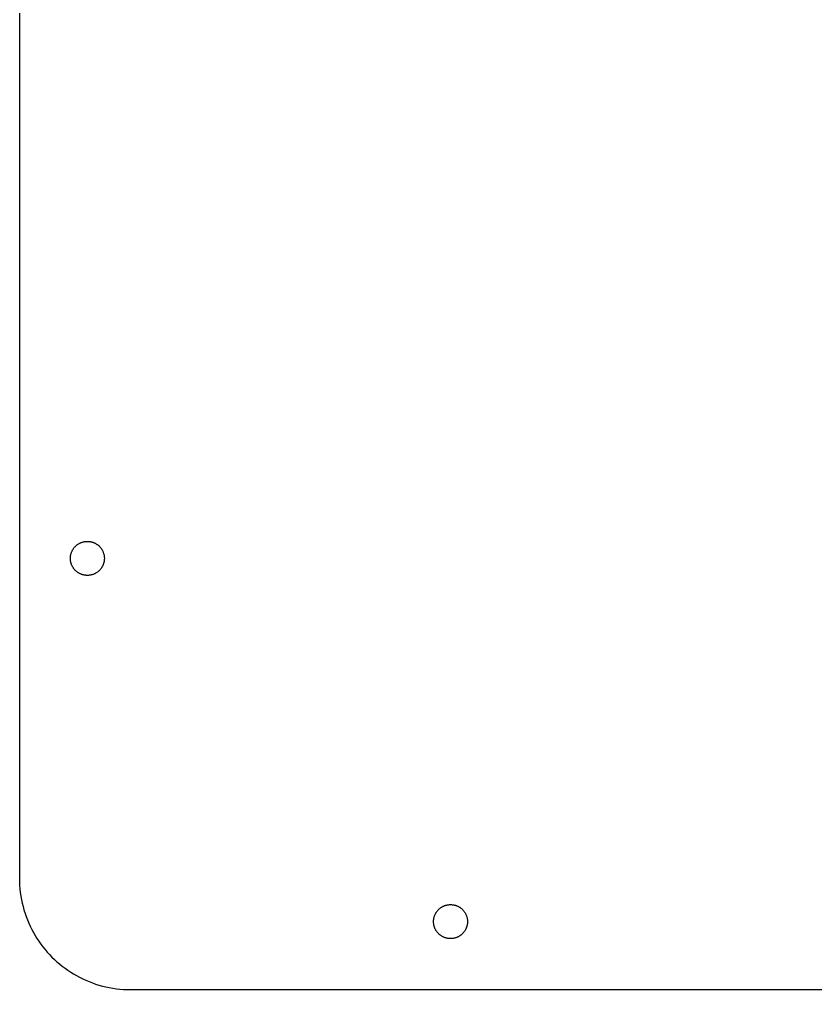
# Model space of a CAD drawing. Extents: x 0 to 212, y 0 to 125.
# Drawn here: x 0 to 46.9, y 0 to 57.1 of the extents above; entities that cross this region are included whole.
import ezdxf

# ---------------------------------------------------------------- set-up
doc = ezdxf.new("R2010")
doc.units = 0

msp = doc.modelspace()

# ---------------------------------------------------------------- linework, layer by layer
at = {"layer": 'Layer 1'}
for p, q in [((0, 115.99), (0, 6.5649)), ((3.51317, 26.2456), (3.54044, 26.2602)), ((3.54044, 26.2602), (3.56821, 26.2741)), ((3.54044, 26.2602), (3.54044, 26.2602)), ((3.56821, 26.2741), (3.59646, 26.2871)), ((3.56821, 26.2741), (3.56821, 26.2741)), ((3.59646, 26.2871), (3.62517, 26.2992)), ((3.59646, 26.2871), (3.59646, 26.2871)), ((3.62517, 26.2992), (3.65433, 26.3105)), ((3.62517, 26.2992), (3.62517, 26.2992)), ((3.65433, 26.3105), (3.68392, 26.3209)), ((3.65433, 26.3105), (3.65433, 26.3105)), ((3.68392, 26.3209), (3.71393, 26.3303)), ((3.68392, 26.3209), (3.68392, 26.3209)), ((3.71393, 26.3303), (3.74434, 26.3389)), ((3.71393, 26.3303), (3.71393, 26.3303)), ((3.74434, 26.3389), (3.77513, 26.3465)), ((3.74434, 26.3389), (3.74434, 26.3389)), ((3.77513, 26.3465), (3.80629, 26.3531)), ((3.77513, 26.3465), (3.77513, 26.3465)), ((3.80629, 26.3531), (3.83779, 26.3588)), ((3.80629, 26.3531), (3.80629, 26.3531)), ((3.83779, 26.3588), (3.86963, 26.3634)), ((3.83779, 26.3588), (3.83779, 26.3588)), ((3.86963, 26.3634), (3.86964, 26.3634)), ((3.86964, 26.3634), (3.90179, 26.3671)), ((3.90179, 26.3671), (3.93425, 26.3697)), ((3.90179, 26.3671), (3.90179, 26.3671)), ((3.93425, 26.3697), (3.96699, 26.3713)), ((3.93425, 26.3697), (3.93425, 26.3697)), ((3.96699, 26.3713), (4, 26.3718)), ((3.96699, 26.3713), (3.96699, 26.3713)), ((4, 26.3718), (4, 26.3718)), ((4, 26.3718), (4.03301, 26.3713)), ((4.03301, 26.3713), (4.03301, 26.3713)), ((4.03301, 26.3713), (4.06575, 26.3697)), ((4.06575, 26.3697), (4.06575, 26.3697)), ((4.06575, 26.3697), (4.09821, 26.3671)), ((4.09821, 26.3671), (4.09821, 26.3671)), ((4.09821, 26.3671), (4.13037, 26.3634)), ((4.13037, 26.3634), (4.13037, 26.3634)), ((4.13037, 26.3634), (4.16221, 26.3587)), ((4.16221, 26.3587), (4.16221, 26.3587)), ((4.16221, 26.3587), (4.19371, 26.3531)), ((4.19371, 26.3531), (4.19371, 26.3531)), ((4.19371, 26.3531), (4.22487, 26.3465)), ((4.22487, 26.3465), (4.22487, 26.3465)), ((4.22487, 26.3465), (4.25566, 26.3389)), ((4.25566, 26.3389), (4.25566, 26.3389)), ((4.25566, 26.3389), (4.28607, 26.3303)), ((4.28607, 26.3303), (4.28607, 26.3303)), ((4.28607, 26.3303), (4.31608, 26.3209)), ((4.31608, 26.3209), (4.31608, 26.3209)), ((4.31608, 26.3209), (4.34567, 26.3105)), ((4.34567, 26.3105), (4.34567, 26.3105)), ((4.34567, 26.3105), (4.37483, 26.2992)), ((4.37483, 26.2992), (4.37483, 26.2992)), ((4.37483, 26.2992), (4.40354, 26.2871)), ((4.40354, 26.2871), (4.40355, 26.2871)), ((4.40355, 26.2871), (4.43179, 26.2741)), ((4.43179, 26.2741), (4.43179, 26.2741)), ((4.43179, 26.2741), (4.45956, 26.2602)), ((4.45956, 26.2602), (4.45956, 26.2602)), ((4.45956, 26.2602), (4.48683, 26.2456)), ((3.04152, 25.6579), (3.05098, 25.6879)), ((3.05098, 25.6879), (3.06135, 25.7175)), ((3.05098, 25.6879), (3.05098, 25.6879)), ((3.06135, 25.7175), (3.07262, 25.7467)), ((3.06135, 25.7175), (3.06135, 25.7175)), ((3.07262, 25.7467), (3.08477, 25.7754)), ((3.07262, 25.7467), (3.07262, 25.7467)), ((3.08477, 25.7754), (3.09777, 25.8036)), ((3.08477, 25.7754), (3.08477, 25.7754)), ((3.09777, 25.8037), (3.11162, 25.8314)), ((3.09777, 25.8036), (3.09777, 25.8037)), ((3.11162, 25.8314), (3.12629, 25.8587)), ((3.11162, 25.8314), (3.11162, 25.8314)), ((3.12629, 25.8587), (3.14178, 25.8854)), ((3.12629, 25.8587), (3.12629, 25.8587)), ((3.14178, 25.8854), (3.15806, 25.9117)), ((3.14178, 25.8854), (3.14178, 25.8854)), ((3.15806, 25.9117), (3.17512, 25.9373)), ((3.15806, 25.9117), (3.15806, 25.9117)), ((3.17512, 25.9373), (3.19294, 25.9624)), ((3.17512, 25.9373), (3.17512, 25.9373)), ((3.19294, 25.9624), (3.21151, 25.987)), ((3.19294, 25.9624), (3.19294, 25.9624)), ((3.21151, 25.987), (3.2308, 26.0109)), ((3.21151, 25.987), (3.21151, 25.987)), ((3.2308, 26.0109), (3.25081, 26.0342)), ((3.2308, 26.0109), (3.2308, 26.0109)), ((3.25081, 26.0342), (3.27151, 26.0569)), ((3.25081, 26.0342), (3.25081, 26.0342)), ((3.27151, 26.0569), (3.29289, 26.079)), ((3.27151, 26.0569), (3.27151, 26.0569)), ((3.29289, 26.079), (3.31494, 26.1003)), ((3.29289, 26.079), (3.29289, 26.079)), ((3.31494, 26.1003), (3.33763, 26.121)), ((3.31494, 26.1003), (3.31494, 26.1003)), ((3.33763, 26.121), (3.36095, 26.1411)), ((3.33763, 26.121), (3.33763, 26.121)), ((3.36095, 26.1411), (3.38488, 26.1603)), ((3.36095, 26.1411), (3.36095, 26.1411)), ((3.38488, 26.1603), (3.40941, 26.1789)), ((3.38488, 26.1603), (3.38488, 26.1603)), ((3.40941, 26.1789), (3.43452, 26.1967)), ((3.40941, 26.1789), (3.40941, 26.1789)), ((3.43452, 26.1967), (3.4602, 26.2138)), ((3.43452, 26.1967), (3.43452, 26.1967)), ((3.4602, 26.2138), (3.48642, 26.2301)), ((3.4602, 26.2138), (3.4602, 26.2138)), ((3.48642, 26.2301), (3.51317, 26.2456)), ((3.48642, 26.2301), (3.48642, 26.2301)), ((3.51317, 26.2456), (3.51317, 26.2456)), ((4.48683, 26.2456), (4.48683, 26.2456)), ((4.48683, 26.2456), (4.51358, 26.2301)), ((4.51358, 26.2301), (4.51358, 26.2301)), ((4.51358, 26.2301), (4.5398, 26.2138)), ((4.5398, 26.2138), (4.5398, 26.2138)), ((4.5398, 26.2138), (4.56548, 26.1967)), ((4.56548, 26.1967), (4.56548, 26.1967)), ((4.56548, 26.1967), (4.59059, 26.1789)), ((4.59059, 26.1789), (4.59059, 26.1789)), ((4.59059, 26.1789), (4.61512, 26.1603)), ((4.61512, 26.1603), (4.61512, 26.1603)), ((4.61512, 26.1603), (4.63905, 26.141)), ((4.63905, 26.141), (4.63905, 26.141)), ((4.63905, 26.141), (4.66237, 26.121)), ((4.66237, 26.121), (4.66237, 26.121)), ((4.66237, 26.121), (4.68506, 26.1003)), ((4.68506, 26.1003), (4.68506, 26.1003)), ((4.68506, 26.1003), (4.70711, 26.0789)), ((4.70711, 26.0789), (4.70711, 26.0789)), ((4.70711, 26.0789), (4.72849, 26.0569)), ((4.72849, 26.0569), (4.72849, 26.0569)), ((4.72849, 26.0569), (4.74919, 26.0342)), ((4.74919, 26.0342), (4.74919, 26.0342)), ((4.74919, 26.0342), (4.7692, 26.0109)), ((4.7692, 26.0109), (4.7692, 26.0109)), ((4.7692, 26.0109), (4.78849, 25.987)), ((4.78849, 25.987), (4.78849, 25.987)), ((4.78849, 25.987), (4.80706, 25.9624)), ((4.80706, 25.9624), (4.80706, 25.9624)), ((4.80706, 25.9624), (4.82488, 25.9373)), ((4.82488, 25.9373), (4.82488, 25.9373)), ((4.82488, 25.9373), (4.84194, 25.9116)), ((4.84194, 25.9116), (4.84194, 25.9116)), ((4.84194, 25.9116), (4.85822, 25.8854)), ((4.85822, 25.8854), (4.85822, 25.8854)), ((4.85822, 25.8854), (4.87371, 25.8587)), ((4.87371, 25.8587), (4.87371, 25.8587)), ((4.87371, 25.8587), (4.88838, 25.8314)), ((4.88838, 25.8314), (4.88838, 25.8314)), ((4.88838, 25.8314), (4.90223, 25.8036)), ((4.90223, 25.8036), (4.90223, 25.8036)), ((4.90223, 25.8036), (4.91523, 25.7754)), ((4.91523, 25.7754), (4.91523, 25.7754)), ((4.91523, 25.7754), (4.92738, 25.7467)), ((4.92738, 25.7467), (4.92738, 25.7467)), ((4.92738, 25.7467), (4.93865, 25.7175)), ((4.93865, 25.7175), (4.93865, 25.7175)), ((4.93865, 25.7175), (4.94902, 25.6879)), ((4.94902, 25.6879), (4.94902, 25.6879)), ((4.94902, 25.6879), (4.95848, 25.6579)), ((3, 25.3718), (3.00054, 25.4049)), ((3.00053, 25.3388), (3, 25.3718)), ((3, 25.3718), (3, 25.3718)), ((3.00213, 25.3061), (3.00053, 25.3388)), ((3.00053, 25.3388), (3.00053, 25.3388)), ((3.00054, 25.4049), (3.00213, 25.4376)), ((3.00054, 25.4049), (3.00054, 25.4049)), ((3.00213, 25.4376), (3.00476, 25.4701)), ((3.00213, 25.4376), (3.00213, 25.4376)), ((3.00476, 25.2736), (3.00213, 25.3061)), ((3.00213, 25.3061), (3.00213, 25.3061)), ((3.00476, 25.4701), (3.00842, 25.5022)), ((3.00476, 25.4701), (3.00476, 25.4701)), ((3.00842, 25.2415), (3.00476, 25.2736)), ((3.00476, 25.2736), (3.00476, 25.2736)), ((3.00842, 25.5022), (3.01309, 25.5341)), ((3.00842, 25.5022), (3.00842, 25.5022)), ((3.01309, 25.2096), (3.00842, 25.2415)), ((3.00842, 25.2415), (3.00842, 25.2415)), ((3.01309, 25.5341), (3.01875, 25.5656)), ((3.01309, 25.5341), (3.01309, 25.5341)), ((3.01875, 25.1781), (3.01309, 25.2096)), ((3.01309, 25.2096), (3.01309, 25.2096)), ((3.01875, 25.5656), (3.02538, 25.5967)), ((3.01875, 25.5656), (3.01875, 25.5656)), ((3.02538, 25.147), (3.01875, 25.1781)), ((3.01875, 25.1781), (3.01875, 25.1781)), ((3.02538, 25.5967), (3.03298, 25.6275)), ((3.02538, 25.5967), (3.02538, 25.5967)), ((3.03298, 25.1162), (3.02538, 25.147)), ((3.02538, 25.147), (3.02538, 25.147)), ((3.03298, 25.6275), (3.04152, 25.6579)), ((3.03298, 25.6275), (3.03298, 25.6275)), ((3.04152, 25.6579), (3.04152, 25.6579)), ((4.95848, 25.6579), (4.95848, 25.6579)), ((4.95848, 25.6579), (4.96702, 25.6275)), ((4.96702, 25.6275), (4.96702, 25.6275)), ((4.96702, 25.6275), (4.97462, 25.5967)), ((4.97462, 25.147), (4.96702, 25.1162)), ((4.97462, 25.5967), (4.97462, 25.5967)), ((4.97462, 25.5967), (4.98125, 25.5656)), ((4.98125, 25.1781), (4.97462, 25.147)), ((4.97462, 25.147), (4.97462, 25.147)), ((4.98125, 25.5656), (4.98125, 25.5656)), ((4.98125, 25.5656), (4.98691, 25.5341)), ((4.98691, 25.2096), (4.98125, 25.1781)), ((4.98125, 25.1781), (4.98125, 25.1781)), ((4.98691, 25.5341), (4.98691, 25.534)), ((4.98691, 25.534), (4.99158, 25.5022)), ((4.99158, 25.2415), (4.98691, 25.2096)), ((4.98691, 25.2096), (4.98691, 25.2096)), ((4.99158, 25.5022), (4.99158, 25.5022)), ((4.99158, 25.5022), (4.99524, 25.4701)), ((4.99524, 25.2736), (4.99158, 25.2415)), ((4.99158, 25.2415), (4.99158, 25.2415)), ((4.99524, 25.4701), (4.99524, 25.4701)), ((4.99524, 25.4701), (4.99787, 25.4376)), ((4.99787, 25.3061), (4.99524, 25.2736)), ((4.99524, 25.2736), (4.99524, 25.2736)), ((4.99787, 25.4376), (4.99787, 25.4376)), ((4.99787, 25.4376), (4.99947, 25.4049)), ((4.99946, 25.3388), (4.99787, 25.3061)), ((4.99787, 25.3061), (4.99787, 25.3061)), ((5, 25.3718), (4.99946, 25.3388)), ((4.99946, 25.3388), (4.99946, 25.3388)), ((4.99947, 25.4049), (4.99947, 25.4049)), ((4.99947, 25.4049), (5, 25.3718)), ((5, 25.3718), (5, 25.3718)), ((3.04152, 25.0858), (3.03298, 25.1162)), ((3.03298, 25.1162), (3.03298, 25.1162)), ((3.05098, 25.0558), (3.04152, 25.0858)), ((3.04152, 25.0858), (3.04152, 25.0858)), ((3.06135, 25.0262), (3.05098, 25.0558)), ((3.05098, 25.0558), (3.05098, 25.0558)), ((3.07262, 24.997), (3.06135, 25.0262)), ((3.06135, 25.0262), (3.06135, 25.0262)), ((3.08477, 24.9683), (3.07262, 24.997)), ((3.07262, 24.997), (3.07262, 24.997)), ((3.09777, 24.9401), (3.08477, 24.9683)), ((3.08477, 24.9683), (3.08477, 24.9683)), ((3.11162, 24.9123), (3.09777, 24.9401)), ((3.09777, 24.9401), (3.09777, 24.9401)), ((3.12629, 24.885), (3.11162, 24.9123)), ((3.11162, 24.9123), (3.11162, 24.9123)), ((3.14178, 24.8583), (3.12629, 24.885)), ((3.12629, 24.885), (3.12629, 24.885)), ((3.15806, 24.832), (3.14178, 24.8583)), ((3.14178, 24.8583), (3.14178, 24.8583)), ((3.17512, 24.8064), (3.15806, 24.832)), ((3.15806, 24.832), (3.15806, 24.832)), ((3.19294, 24.7813), (3.17512, 24.8064)), ((3.17512, 24.8064), (3.17512, 24.8064)), ((3.21151, 24.7567), (3.19294, 24.7813)), ((3.19294, 24.7813), (3.19294, 24.7813)), ((3.2308, 24.7328), (3.21151, 24.7567)), ((3.21151, 24.7567), (3.21151, 24.7567)), ((3.25081, 24.7095), (3.2308, 24.7328)), ((3.2308, 24.7328), (3.2308, 24.7328)), ((3.27151, 24.6868), (3.25081, 24.7095)), ((3.25081, 24.7095), (3.25081, 24.7095)), ((3.29289, 24.6647), (3.27151, 24.6868)), ((3.27151, 24.6868), (3.27151, 24.6868)), ((3.31494, 24.6434), (3.29289, 24.6647)), ((3.29289, 24.6647), (3.29289, 24.6647)), ((3.33763, 24.6227), (3.31494, 24.6434)), ((3.31494, 24.6434), (3.31494, 24.6434)), ((3.36095, 24.6027), (3.33763, 24.6227)), ((3.33763, 24.6227), (3.33763, 24.6227)), ((3.38488, 24.5834), (3.36095, 24.6027)), ((3.36095, 24.6027), (3.36095, 24.6027)), ((3.40941, 24.5648), (3.38488, 24.5834)), ((3.38488, 24.5834), (3.38488, 24.5834)), ((3.43452, 24.547), (3.40941, 24.5648)), ((3.40941, 24.5648), (3.40941, 24.5648)), ((3.4602, 24.5299), (3.43452, 24.547)), ((3.43452, 24.547), (3.43452, 24.547)), ((4.56548, 24.547), (4.5398, 24.5299)), ((4.59059, 24.5648), (4.56548, 24.547)), ((4.56548, 24.547), (4.56548, 24.547)), ((4.61512, 24.5834), (4.59059, 24.5648)), ((4.59059, 24.5648), (4.59059, 24.5648)), ((4.63905, 24.6026), (4.61512, 24.5834)), ((4.61512, 24.5834), (4.61512, 24.5834)), ((4.66237, 24.6227), (4.63905, 24.6026)), ((4.63905, 24.6026), (4.63905, 24.6026)), ((4.68506, 24.6434), (4.66237, 24.6227)), ((4.66237, 24.6227), (4.66237, 24.6227)), ((4.70711, 24.6647), (4.68506, 24.6434)), ((4.68506, 24.6434), (4.68506, 24.6434)), ((4.72849, 24.6868), (4.70711, 24.6647)), ((4.70711, 24.6647), (4.70711, 24.6647)), ((4.74919, 24.7095), (4.72849, 24.6868)), ((4.72849, 24.6868), (4.72849, 24.6868)), ((4.7692, 24.7328), (4.74919, 24.7095)), ((4.74919, 24.7095), (4.74919, 24.7095)), ((4.78849, 24.7567), (4.7692, 24.7328)), ((4.7692, 24.7328), (4.7692, 24.7328)), ((4.80706, 24.7813), (4.78849, 24.7567)), ((4.78849, 24.7567), (4.78849, 24.7567)), ((4.82488, 24.8064), (4.80706, 24.7813)), ((4.80706, 24.7813), (4.80706, 24.7813)), ((4.84194, 24.832), (4.82488, 24.8064)), ((4.82488, 24.8064), (4.82488, 24.8064)), ((4.85822, 24.8583), (4.84194, 24.832)), ((4.84194, 24.832), (4.84194, 24.832)), ((4.87371, 24.885), (4.85822, 24.8583)), ((4.85822, 24.8583), (4.85822, 24.8583)), ((4.88838, 24.9123), (4.87371, 24.885)), ((4.87371, 24.885), (4.87371, 24.885)), ((4.90223, 24.94), (4.88838, 24.9123)), ((4.88838, 24.9123), (4.88838, 24.9123)), ((4.91523, 24.9683), (4.90223, 24.94)), ((4.90223, 24.94), (4.90223, 24.94)), ((4.92738, 24.997), (4.91523, 24.9683)), ((4.91523, 24.9683), (4.91523, 24.9683)), ((4.93865, 25.0262), (4.92738, 24.997)), ((4.92738, 24.997), (4.92738, 24.997)), ((4.94902, 25.0558), (4.93865, 25.0262)), ((4.93865, 25.0262), (4.93865, 25.0262)), ((4.95848, 25.0858), (4.94902, 25.0558)), ((4.94902, 25.0558), (4.94902, 25.0558)), ((4.96702, 25.1162), (4.95848, 25.0858)), ((4.95848, 25.0858), (4.95848, 25.0858)), ((4.96702, 25.1162), (4.96702, 25.1162)), ((3.48642, 24.5136), (3.4602, 24.5299)), ((3.4602, 24.5299), (3.4602, 24.5299)), ((3.51317, 24.4981), (3.48642, 24.5136)), ((3.48642, 24.5136), (3.48642, 24.5136)), ((3.54044, 24.4835), (3.51317, 24.4981)), ((3.51317, 24.4981), (3.51317, 24.4981)), ((3.56821, 24.4696), (3.54044, 24.4835)), ((3.54044, 24.4835), (3.54044, 24.4835)), ((3.59645, 24.4566), (3.56821, 24.4696)), ((3.56821, 24.4696), (3.56821, 24.4696)), ((3.59646, 24.4566), (3.59645, 24.4566)), ((3.62517, 24.4445), (3.59646, 24.4566)), ((3.59646, 24.4566), (3.59646, 24.4566)), ((3.65433, 24.4332), (3.62517, 24.4445)), ((3.62517, 24.4445), (3.62517, 24.4445)), ((3.68392, 24.4228), (3.65433, 24.4332)), ((3.65433, 24.4332), (3.65433, 24.4332)), ((3.71393, 24.4134), (3.68392, 24.4228)), ((3.68392, 24.4228), (3.68392, 24.4228)), ((3.74434, 24.4048), (3.71393, 24.4134)), ((3.71393, 24.4134), (3.71393, 24.4134)), ((3.77513, 24.3972), (3.74434, 24.4048)), ((3.74434, 24.4048), (3.74434, 24.4048)), ((3.80629, 24.3906), (3.77513, 24.3972)), ((3.77513, 24.3972), (3.77513, 24.3972)), ((3.83779, 24.3849), (3.80629, 24.3906)), ((3.80629, 24.3906), (3.80629, 24.3906)), ((3.86963, 24.3803), (3.83779, 24.3849)), ((3.83779, 24.3849), (3.83779, 24.3849)), ((3.90179, 24.3766), (3.86963, 24.3803)), ((3.86963, 24.3803), (3.86963, 24.3803)), ((3.93425, 24.374), (3.90179, 24.3766)), ((3.90179, 24.3766), (3.90179, 24.3766)), ((3.96699, 24.3724), (3.93425, 24.374)), ((3.93425, 24.374), (3.93425, 24.374)), ((4, 24.3718), (3.96699, 24.3724)), ((3.96699, 24.3724), (3.96699, 24.3724)), ((4.03301, 24.3724), (4, 24.3718)), ((4, 24.3718), (4, 24.3718)), ((4.06575, 24.374), (4.03301, 24.3724)), ((4.03301, 24.3724), (4.03301, 24.3724)), ((4.09821, 24.3766), (4.06575, 24.374)), ((4.06575, 24.374), (4.06575, 24.374)), ((4.13036, 24.3803), (4.09821, 24.3766)), ((4.09821, 24.3766), (4.09821, 24.3766)), ((4.13037, 24.3803), (4.13036, 24.3803)), ((4.16221, 24.3849), (4.13037, 24.3803)), ((4.19371, 24.3906), (4.16221, 24.3849)), ((4.16221, 24.3849), (4.16221, 24.3849)), ((4.22487, 24.3972), (4.19371, 24.3906)), ((4.19371, 24.3906), (4.19371, 24.3906)), ((4.25566, 24.4048), (4.22487, 24.3972)), ((4.22487, 24.3972), (4.22487, 24.3972)), ((4.28607, 24.4134), (4.25566, 24.4048)), ((4.25566, 24.4048), (4.25566, 24.4048)), ((4.31608, 24.4228), (4.28607, 24.4134)), ((4.28607, 24.4134), (4.28607, 24.4134)), ((4.34567, 24.4332), (4.31608, 24.4228)), ((4.31608, 24.4228), (4.31608, 24.4228)), ((4.37483, 24.4445), (4.34567, 24.4332)), ((4.34567, 24.4332), (4.34567, 24.4332)), ((4.40354, 24.4566), (4.37483, 24.4445)), ((4.37483, 24.4445), (4.37483, 24.4445)), ((4.43179, 24.4696), (4.40354, 24.4566)), ((4.40354, 24.4566), (4.40354, 24.4566)), ((4.45956, 24.4835), (4.43179, 24.4696)), ((4.43179, 24.4696), (4.43179, 24.4696)), ((4.48683, 24.4981), (4.45956, 24.4835)), ((4.45956, 24.4835), (4.45956, 24.4835)), ((4.51358, 24.5136), (4.48683, 24.4981)), ((4.48683, 24.4981), (4.48683, 24.4981)), ((4.5398, 24.5299), (4.51358, 24.5136)), ((4.51358, 24.5136), (4.51358, 24.5136)), ((4.5398, 24.5299), (4.5398, 24.5299)), ((0, 6.5649), (0, 6.5649)), ((0, 6.5649), (0.00316, 6.34784)), ((0.00316, 6.34784), (0.00316, 6.34784)), ((0.00316, 6.34784), (0.01328, 6.13253)), ((0.01328, 6.13253), (0.01328, 6.13253)), ((0.01328, 6.13253), (0.03026, 5.91908)), ((0.03026, 5.91908), (0.03026, 5.91908)), ((0.03026, 5.91908), (0.05398, 5.7076)), ((0.05398, 5.7076), (0.05398, 5.7076)), ((0.05398, 5.7076), (0.08433, 5.49818)), ((0.08433, 5.49818), (0.08433, 5.49818)), ((0.08433, 5.49818), (0.12121, 5.29097)), ((0.12121, 5.29097), (0.12121, 5.29097)), ((0.12121, 5.29097), (0.16451, 5.08604)), ((0.16451, 5.08604), (0.16451, 5.08604)), ((0.16451, 5.08604), (0.21412, 4.88352)), ((0.21412, 4.88352), (0.21412, 4.88352)), ((0.21412, 4.88352), (0.26994, 4.68352)), ((0.26994, 4.68352), (0.26994, 4.68352)), ((0.26994, 4.68352), (0.33185, 4.48613)), ((24.547, 4.56548), (24.5648, 4.59059)), ((24.5648, 4.59059), (24.5834, 4.61512)), ((24.5648, 4.59059), (24.5648, 4.59059)), ((24.5834, 4.61512), (24.6027, 4.63905)), ((24.5834, 4.61512), (24.5834, 4.61512)), ((24.6027, 4.63905), (24.6227, 4.66237)), ((24.6027, 4.63905), (24.6027, 4.63905)), ((24.6227, 4.66237), (24.6434, 4.68507)), ((24.6227, 4.66237), (24.6227, 4.66237)), ((24.6434, 4.68507), (24.6647, 4.70711)), ((24.6434, 4.68507), (24.6434, 4.68507)), ((24.6647, 4.70711), (24.6868, 4.72849)), ((24.6647, 4.70711), (24.6647, 4.70711)), ((24.6868, 4.72849), (24.7095, 4.74919)), ((24.6868, 4.72849), (24.6868, 4.72849)), ((24.7095, 4.74919), (24.7328, 4.7692)), ((24.7095, 4.74919), (24.7095, 4.74919)), ((24.7328, 4.7692), (24.7567, 4.78849)), ((24.7328, 4.7692), (24.7328, 4.7692)), ((24.7567, 4.78849), (24.7813, 4.80706)), ((24.7567, 4.78849), (24.7567, 4.78849)), ((24.7813, 4.80706), (24.8064, 4.82488)), ((24.7813, 4.80706), (24.7813, 4.80706)), ((24.8064, 4.82488), (24.832, 4.84194)), ((24.8064, 4.82488), (24.8064, 4.82488)), ((24.832, 4.84194), (24.8583, 4.85822)), ((24.832, 4.84194), (24.832, 4.84194)), ((24.8583, 4.85822), (24.885, 4.8737)), ((24.8583, 4.85822), (24.8583, 4.85822)), ((24.885, 4.8737), (24.9123, 4.88838)), ((24.885, 4.8737), (24.885, 4.8737)), ((24.9123, 4.88838), (24.9401, 4.90223)), ((24.9123, 4.88838), (24.9123, 4.88838)), ((24.9401, 4.90223), (24.9683, 4.91524)), ((24.9401, 4.90223), (24.9401, 4.90223)), ((24.9683, 4.91524), (24.997, 4.92738)), ((24.9683, 4.91524), (24.9683, 4.91524)), ((24.997, 4.92738), (25.0262, 4.93864)), ((24.997, 4.92738), (24.997, 4.92738)), ((25.0262, 4.93864), (25.0558, 4.94902)), ((25.0262, 4.93864), (25.0262, 4.93864)), ((25.0558, 4.94902), (25.0858, 4.95848)), ((25.0558, 4.94902), (25.0558, 4.94902)), ((25.0858, 4.95848), (25.1162, 4.96702)), ((25.0858, 4.95848), (25.0858, 4.95848)), ((25.1162, 4.96702), (25.147, 4.97462)), ((25.1162, 4.96702), (25.1162, 4.96702)), ((25.147, 4.97462), (25.1781, 4.98125)), ((25.147, 4.97462), (25.147, 4.97462)), ((25.1781, 4.98125), (25.2096, 4.98691)), ((25.1781, 4.98125), (25.1781, 4.98125)), ((25.2096, 4.98691), (25.2415, 4.99158)), ((25.2096, 4.98691), (25.2096, 4.98691)), ((25.2415, 4.99158), (25.2736, 4.99524)), ((25.2415, 4.99158), (25.2415, 4.99158)), ((25.2736, 4.99524), (25.3061, 4.99787)), ((25.2736, 4.99524), (25.2736, 4.99524)), ((25.3061, 4.99787), (25.3388, 4.99947)), ((25.3061, 4.99787), (25.3061, 4.99787)), ((25.3388, 4.99947), (25.3718, 5)), ((25.3388, 4.99947), (25.3388, 4.99947)), ((25.3718, 5), (25.3718, 5)), ((25.3718, 5), (25.4049, 4.99947)), ((25.4049, 4.99947), (25.4049, 4.99947)), ((25.4049, 4.99947), (25.4376, 4.99787)), ((25.4376, 4.99787), (25.4376, 4.99787)), ((25.4376, 4.99787), (25.4701, 4.99524)), ((25.4701, 4.99524), (25.4701, 4.99524)), ((25.4701, 4.99524), (25.5022, 4.99158)), ((25.5022, 4.99158), (25.5022, 4.99158)), ((25.5022, 4.99158), (25.5341, 4.98691)), ((25.5341, 4.98691), (25.5341, 4.98691)), ((25.5341, 4.98691), (25.5656, 4.98125)), ((25.5656, 4.98125), (25.5656, 4.98125)), ((25.5656, 4.98125), (25.5967, 4.97462)), ((25.5967, 4.97462), (25.5967, 4.97462)), ((25.5967, 4.97462), (25.6275, 4.96702)), ((25.6275, 4.96702), (25.6275, 4.96702)), ((25.6275, 4.96702), (25.6579, 4.95848)), ((25.6579, 4.95848), (25.6579, 4.95848)), ((25.6579, 4.95848), (25.6879, 4.94902)), ((25.6879, 4.94902), (25.6879, 4.94902)), ((25.6879, 4.94902), (25.7175, 4.93864)), ((25.7175, 4.93864), (25.7175, 4.93864)), ((25.7175, 4.93864), (25.7467, 4.92738)), ((25.7467, 4.92738), (25.7467, 4.92738)), ((25.7467, 4.92738), (25.7754, 4.91524)), ((25.7754, 4.91524), (25.7754, 4.91524)), ((25.7754, 4.91524), (25.8036, 4.90223)), ((25.8036, 4.90223), (25.8036, 4.90223)), ((25.8036, 4.90223), (25.8314, 4.88838)), ((25.8314, 4.88838), (25.8314, 4.88838)), ((25.8314, 4.88838), (25.8587, 4.8737)), ((25.8587, 4.8737), (25.8587, 4.8737)), ((25.8587, 4.8737), (25.8854, 4.85822)), ((25.8854, 4.85822), (25.8854, 4.85822)), ((25.8854, 4.85822), (25.9117, 4.84193)), ((25.9117, 4.84193), (25.9117, 4.84193)), ((25.9117, 4.84193), (25.9373, 4.82487)), ((25.9373, 4.82487), (25.9373, 4.82487)), ((25.9373, 4.82487), (25.9624, 4.80706)), ((25.9624, 4.80706), (25.9624, 4.80706)), ((25.9624, 4.80706), (25.987, 4.78849)), ((25.987, 4.78849), (25.987, 4.78849)), ((25.987, 4.78849), (26.0109, 4.7692)), ((26.0109, 4.7692), (26.0109, 4.7692)), ((26.0109, 4.7692), (26.0342, 4.74919)), ((26.0342, 4.74919), (26.0342, 4.74919)), ((26.0342, 4.74919), (26.0569, 4.72849)), ((26.0569, 4.72849), (26.0569, 4.72849)), ((26.0569, 4.72849), (26.079, 4.70711)), ((26.079, 4.70711), (26.079, 4.70711)), ((26.079, 4.70711), (26.1003, 4.68506)), ((26.1003, 4.68506), (26.1003, 4.68506)), ((26.1003, 4.68506), (26.121, 4.66237)), ((26.121, 4.66237), (26.121, 4.66237)), ((26.121, 4.66237), (26.141, 4.63905)), ((26.141, 4.63905), (26.141, 4.63905)), ((26.141, 4.63905), (26.1603, 4.61512)), ((26.1603, 4.61512), (26.1603, 4.61512)), ((26.1603, 4.61512), (26.1789, 4.59058)), ((26.1789, 4.59058), (26.1789, 4.59058)), ((26.1789, 4.59058), (26.1967, 4.56548)), ((0.33185, 4.48613), (0.33185, 4.48613)), ((0.33185, 4.48613), (0.39974, 4.29149)), ((0.33185, 4.48613), (0.33185, 4.48613)), ((0.39974, 4.29149), (0.39974, 4.29149)), ((0.39974, 4.29149), (0.47352, 4.09969)), ((0.47352, 4.09969), (0.47352, 4.09969)), ((0.47352, 4.09969), (0.55306, 3.91083)), ((24.3718, 4), (24.3724, 4.03301)), ((24.3724, 3.96699), (24.3718, 4)), ((24.3718, 4), (24.3718, 4)), ((24.3724, 4.03301), (24.374, 4.06575)), ((24.3724, 4.03301), (24.3724, 4.03301)), ((24.374, 4.06575), (24.3766, 4.09821)), ((24.374, 4.06575), (24.374, 4.06575)), ((24.3766, 4.09821), (24.3803, 4.13036)), ((24.3766, 4.09821), (24.3766, 4.09821)), ((24.3803, 4.13036), (24.3849, 4.16221)), ((24.3803, 4.13036), (24.3803, 4.13036)), ((24.3849, 4.16221), (24.3906, 4.19371)), ((24.3849, 4.16221), (24.3849, 4.16221)), ((24.3906, 4.19371), (24.3972, 4.22487)), ((24.3906, 4.19371), (24.3906, 4.19371)), ((24.3972, 4.22487), (24.4048, 4.25566)), ((24.3972, 4.22487), (24.3972, 4.22487)), ((24.4048, 4.25566), (24.4134, 4.28607)), ((24.4048, 4.25566), (24.4048, 4.25566)), ((24.4134, 4.28607), (24.4228, 4.31608)), ((24.4134, 4.28607), (24.4134, 4.28607)), ((24.4228, 4.31608), (24.4332, 4.34567)), ((24.4228, 4.31608), (24.4228, 4.31608)), ((24.4332, 4.34567), (24.4445, 4.37483)), ((24.4332, 4.34567), (24.4332, 4.34567)), ((24.4445, 4.37483), (24.4566, 4.40354)), ((24.4445, 4.37483), (24.4445, 4.37483)), ((24.4566, 4.40354), (24.4696, 4.43179)), ((24.4566, 4.40354), (24.4566, 4.40354)), ((24.4696, 4.43179), (24.4835, 4.45956)), ((24.4696, 4.43179), (24.4696, 4.43179)), ((24.4835, 4.45956), (24.4981, 4.48682)), ((24.4835, 4.45956), (24.4835, 4.45956)), ((24.4981, 4.48682), (24.5136, 4.51358)), ((24.4981, 4.48682), (24.4981, 4.48682)), ((24.5136, 4.51358), (24.5299, 4.5398)), ((24.5136, 4.51358), (24.5136, 4.51358)), ((24.5299, 4.5398), (24.547, 4.56548)), ((24.5299, 4.5398), (24.5299, 4.5398)), ((24.547, 4.56548), (24.547, 4.56548)), ((26.1967, 4.56548), (26.1967, 4.56548)), ((26.1967, 4.56548), (26.2138, 4.5398)), ((26.2138, 4.5398), (26.2138, 4.5398)), ((26.2138, 4.5398), (26.2301, 4.51358)), ((26.2301, 4.51358), (26.2301, 4.51358)), ((26.2301, 4.51358), (26.2456, 4.48682)), ((26.2456, 4.48682), (26.2456, 4.48682)), ((26.2456, 4.48682), (26.2602, 4.45956)), ((26.2602, 4.45956), (26.2602, 4.45956)), ((26.2602, 4.45956), (26.2741, 4.43179)), ((26.2741, 4.43179), (26.2741, 4.43179)), ((26.2741, 4.43179), (26.2871, 4.40354)), ((26.2871, 4.40354), (26.2871, 4.40354)), ((26.2871, 4.40354), (26.2992, 4.37483)), ((26.2992, 4.37483), (26.2992, 4.37483)), ((26.2992, 4.37483), (26.3105, 4.34567)), ((26.3105, 4.34567), (26.3105, 4.34567)), ((26.3105, 4.34567), (26.3209, 4.31608)), ((26.3209, 4.31608), (26.3209, 4.31608)), ((26.3209, 4.31608), (26.3303, 4.28607)), ((26.3303, 4.28607), (26.3303, 4.28607)), ((26.3303, 4.28607), (26.3389, 4.25566)), ((26.3389, 4.25566), (26.3389, 4.25566)), ((26.3389, 4.25566), (26.3465, 4.22487)), ((26.3465, 4.22487), (26.3465, 4.22487)), ((26.3465, 4.22487), (26.3531, 4.19371)), ((26.3531, 4.19371), (26.3531, 4.19371)), ((26.3531, 4.19371), (26.3588, 4.16221)), ((26.3588, 4.16221), (26.3588, 4.16221)), ((26.3588, 4.16221), (26.3634, 4.13036)), ((26.3634, 4.13036), (26.3634, 4.13036)), ((26.3634, 4.13036), (26.3671, 4.09821)), ((26.3671, 4.09821), (26.3671, 4.09821)), ((26.3671, 4.09821), (26.3697, 4.06575)), ((26.3697, 4.06575), (26.3697, 4.06575)), ((26.3697, 4.06575), (26.3713, 4.03301)), ((26.3713, 4.03301), (26.3713, 4.03301)), ((26.3713, 4.03301), (26.3718, 4)), ((26.3718, 4), (26.3713, 3.96699)), ((26.3718, 4), (26.3718, 4)), ((0.55306, 3.91083), (0.55306, 3.91083)), ((0.55306, 3.91083), (0.63827, 3.72504)), ((0.63827, 3.72504), (0.63827, 3.72504)), ((0.63827, 3.72504), (0.72904, 3.54243)), ((0.72904, 3.54243), (0.72904, 3.54243)), ((0.72904, 3.54243), (0.82525, 3.36309)), ((24.374, 3.93425), (24.3724, 3.96699)), ((24.3724, 3.96699), (24.3724, 3.96699)), ((24.3766, 3.90179), (24.374, 3.93425)), ((24.374, 3.93425), (24.374, 3.93425)), ((24.3803, 3.86964), (24.3766, 3.90179)), ((24.3766, 3.90179), (24.3766, 3.90179)), ((24.3849, 3.83779), (24.3803, 3.86964)), ((24.3803, 3.86964), (24.3803, 3.86964)), ((24.3906, 3.80629), (24.3849, 3.83779)), ((24.3849, 3.83779), (24.3849, 3.83779)), ((24.3972, 3.77513), (24.3906, 3.80629)), ((24.3906, 3.80629), (24.3906, 3.80629)), ((24.4048, 3.74434), (24.3972, 3.77513)), ((24.3972, 3.77513), (24.3972, 3.77513)), ((24.4134, 3.71393), (24.4048, 3.74434)), ((24.4048, 3.74434), (24.4048, 3.74434)), ((24.4228, 3.68392), (24.4134, 3.71393)), ((24.4134, 3.71393), (24.4134, 3.71393)), ((24.4332, 3.65433), (24.4228, 3.68392)), ((24.4228, 3.68392), (24.4228, 3.68392)), ((24.4445, 3.62517), (24.4332, 3.65433)), ((24.4332, 3.65433), (24.4332, 3.65433)), ((24.4566, 3.59646), (24.4445, 3.62517)), ((24.4445, 3.62517), (24.4445, 3.62517)), ((24.4696, 3.56821), (24.4566, 3.59646)), ((24.4566, 3.59646), (24.4566, 3.59646)), ((24.4835, 3.54044), (24.4696, 3.56821)), ((24.4696, 3.56821), (24.4696, 3.56821)), ((24.4835, 3.54044), (24.4835, 3.54044)), ((24.4981, 3.51318), (24.4835, 3.54044)), ((24.4835, 3.54044), (24.4835, 3.54044)), ((24.5136, 3.48642), (24.4981, 3.51318)), ((24.4981, 3.51318), (24.4981, 3.51318)), ((24.5299, 3.4602), (24.5136, 3.48642)), ((24.5136, 3.48642), (24.5136, 3.48642)), ((24.547, 3.43452), (24.5299, 3.4602)), ((24.5299, 3.4602), (24.5299, 3.4602)), ((24.5648, 3.40942), (24.547, 3.43452)), ((24.547, 3.43452), (24.547, 3.43452)), ((26.1967, 3.43452), (26.1789, 3.40941)), ((26.2138, 3.4602), (26.1967, 3.43452)), ((26.1967, 3.43452), (26.1967, 3.43452)), ((26.2301, 3.48642), (26.2138, 3.4602)), ((26.2138, 3.4602), (26.2138, 3.4602)), ((26.2456, 3.51318), (26.2301, 3.48642)), ((26.2301, 3.48642), (26.2301, 3.48642)), ((26.2602, 3.54044), (26.2456, 3.51318)), ((26.2456, 3.51318), (26.2456, 3.51318)), ((26.2741, 3.56821), (26.2602, 3.54044)), ((26.2602, 3.54044), (26.2602, 3.54044)), ((26.2871, 3.59646), (26.2741, 3.56821)), ((26.2741, 3.56821), (26.2741, 3.56821)), ((26.2992, 3.62517), (26.2871, 3.59646)), ((26.2871, 3.59646), (26.2871, 3.59646)), ((26.3105, 3.65433), (26.2992, 3.62517)), ((26.2992, 3.62517), (26.2992, 3.62517)), ((26.3209, 3.68392), (26.3105, 3.65433)), ((26.3105, 3.65433), (26.3105, 3.65433)), ((26.3303, 3.71393), (26.3209, 3.68392)), ((26.3209, 3.68392), (26.3209, 3.68392)), ((26.3389, 3.74434), (26.3303, 3.71393)), ((26.3303, 3.71393), (26.3303, 3.71393)), ((26.3465, 3.77513), (26.3389, 3.74434)), ((26.3389, 3.74434), (26.3389, 3.74434)), ((26.3531, 3.80629), (26.3465, 3.77513)), ((26.3465, 3.77513), (26.3465, 3.77513)), ((26.3588, 3.83779), (26.3531, 3.80629)), ((26.3531, 3.80629), (26.3531, 3.80629)), ((26.3634, 3.86964), (26.3588, 3.83779)), ((26.3588, 3.83779), (26.3588, 3.83779)), ((26.3671, 3.90179), (26.3634, 3.86964)), ((26.3634, 3.86964), (26.3634, 3.86964)), ((26.3697, 3.93425), (26.3671, 3.90179)), ((26.3671, 3.90179), (26.3671, 3.90179)), ((26.3713, 3.96699), (26.3697, 3.93425)), ((26.3697, 3.93425), (26.3697, 3.93425)), ((26.3713, 3.96699), (26.3713, 3.96699)), ((0.82525, 3.36309), (0.82525, 3.36309)), ((0.82525, 3.36309), (0.92679, 3.18715)), ((0.92679, 3.18715), (0.92679, 3.18715)), ((0.92679, 3.18715), (1.03357, 3.0147)), ((1.03357, 3.0147), (1.03357, 3.0147)), ((1.03357, 3.0147), (1.14547, 2.84587)), ((24.5834, 3.38488), (24.5648, 3.40942)), ((24.5648, 3.40942), (24.5648, 3.40942)), ((24.6026, 3.36095), (24.5834, 3.38488)), ((24.5834, 3.38488), (24.5834, 3.38488)), ((24.6227, 3.33763), (24.6026, 3.36095)), ((24.6026, 3.36095), (24.6026, 3.36095)), ((24.6434, 3.31494), (24.6227, 3.33763)), ((24.6227, 3.33763), (24.6227, 3.33763)), ((24.6647, 3.29289), (24.6434, 3.31494)), ((24.6434, 3.31494), (24.6434, 3.31494)), ((24.6868, 3.27151), (24.6647, 3.29289)), ((24.6647, 3.29289), (24.6647, 3.29289)), ((24.7095, 3.25081), (24.6868, 3.27151)), ((24.6868, 3.27151), (24.6868, 3.27151)), ((24.7328, 3.2308), (24.7095, 3.25081)), ((24.7095, 3.25081), (24.7095, 3.25081)), ((24.7567, 3.21151), (24.7328, 3.2308)), ((24.7328, 3.2308), (24.7328, 3.2308)), ((24.7813, 3.19294), (24.7567, 3.21151)), ((24.7567, 3.21151), (24.7567, 3.21151)), ((24.8064, 3.17513), (24.7813, 3.19294)), ((24.7813, 3.19294), (24.7813, 3.19294)), ((24.832, 3.15807), (24.8064, 3.17513)), ((24.8064, 3.17513), (24.8064, 3.17513)), ((24.8583, 3.14178), (24.832, 3.15807)), ((24.832, 3.15807), (24.832, 3.15807)), ((24.885, 3.1263), (24.8583, 3.14178)), ((24.8583, 3.14178), (24.8583, 3.14178)), ((24.9123, 3.11162), (24.885, 3.1263)), ((24.885, 3.1263), (24.885, 3.1263)), ((24.94, 3.09777), (24.9123, 3.11162)), ((24.9123, 3.11162), (24.9123, 3.11162)), ((24.9683, 3.08476), (24.94, 3.09777)), ((24.94, 3.09777), (24.94, 3.09777)), ((24.997, 3.07262), (24.9683, 3.08476)), ((24.9683, 3.08476), (24.9683, 3.08476)), ((25.0262, 3.06136), (24.997, 3.07262)), ((24.997, 3.07262), (24.997, 3.07262)), ((25.0558, 3.05098), (25.0262, 3.06136)), ((25.0262, 3.06136), (25.0262, 3.06136)), ((25.0858, 3.04152), (25.0558, 3.05098)), ((25.0558, 3.05098), (25.0558, 3.05098)), ((25.1162, 3.03298), (25.0858, 3.04152)), ((25.0858, 3.04152), (25.0858, 3.04152)), ((25.147, 3.02538), (25.1162, 3.03298)), ((25.1162, 3.03298), (25.1162, 3.03298)), ((25.1781, 3.01875), (25.147, 3.02538)), ((25.147, 3.02538), (25.147, 3.02538)), ((25.2096, 3.01309), (25.1781, 3.01875)), ((25.1781, 3.01875), (25.1781, 3.01875)), ((25.2415, 3.00842), (25.2096, 3.01309)), ((25.2096, 3.01309), (25.2096, 3.01309)), ((25.2736, 3.00476), (25.2415, 3.00842)), ((25.2415, 3.00842), (25.2415, 3.00842)), ((25.3061, 3.00213), (25.2736, 3.00476)), ((25.2736, 3.00476), (25.2736, 3.00476)), ((25.3388, 3.00053), (25.3061, 3.00213)), ((25.3061, 3.00213), (25.3061, 3.00213)), ((25.3718, 3), (25.3388, 3.00053)), ((25.3388, 3.00053), (25.3388, 3.00053)), ((25.4049, 3.00053), (25.3718, 3)), ((25.3718, 3), (25.3718, 3)), ((25.4376, 3.00213), (25.4049, 3.00053)), ((25.4049, 3.00053), (25.4049, 3.00053)), ((25.4701, 3.00476), (25.4376, 3.00213)), ((25.4376, 3.00213), (25.4376, 3.00213)), ((25.5022, 3.00842), (25.4701, 3.00476)), ((25.4701, 3.00476), (25.4701, 3.00476)), ((25.5341, 3.01309), (25.5022, 3.00842)), ((25.5022, 3.00842), (25.5022, 3.00842)), ((25.5656, 3.01875), (25.5341, 3.01309)), ((25.5341, 3.01309), (25.5341, 3.01309)), ((25.5967, 3.02538), (25.5656, 3.01875)), ((25.5656, 3.01875), (25.5656, 3.01875)), ((25.6275, 3.03298), (25.5967, 3.02538)), ((25.5967, 3.02538), (25.5967, 3.02538)), ((25.6579, 3.04152), (25.6275, 3.03298)), ((25.6275, 3.03298), (25.6275, 3.03298)), ((25.6879, 3.05098), (25.6579, 3.04152)), ((25.6579, 3.04152), (25.6579, 3.04152)), ((25.7175, 3.06136), (25.6879, 3.05098)), ((25.6879, 3.05098), (25.6879, 3.05098)), ((25.7467, 3.07262), (25.7175, 3.06136)), ((25.7175, 3.06136), (25.7175, 3.06136)), ((25.7754, 3.08476), (25.7467, 3.07262)), ((25.7467, 3.07262), (25.7467, 3.07262)), ((25.8036, 3.09777), (25.7754, 3.08476)), ((25.7754, 3.08476), (25.7754, 3.08476)), ((25.8314, 3.11162), (25.8036, 3.09777)), ((25.8036, 3.09777), (25.8036, 3.09777)), ((25.8587, 3.1263), (25.8314, 3.11162)), ((25.8314, 3.11162), (25.8314, 3.11162)), ((25.8854, 3.14178), (25.8587, 3.1263)), ((25.8587, 3.1263), (25.8587, 3.1263)), ((25.9116, 3.15806), (25.8854, 3.14178)), ((25.8854, 3.14178), (25.8854, 3.14178)), ((25.9373, 3.17512), (25.9116, 3.15806)), ((25.9116, 3.15806), (25.9116, 3.15806)), ((25.9624, 3.19294), (25.9373, 3.17512)), ((25.9373, 3.17512), (25.9373, 3.17512)), ((25.987, 3.21151), (25.9624, 3.19294)), ((25.9624, 3.19294), (25.9624, 3.19294)), ((26.0109, 3.2308), (25.987, 3.21151)), ((25.987, 3.21151), (25.987, 3.21151)), ((26.0342, 3.25081), (26.0109, 3.2308)), ((26.0109, 3.2308), (26.0109, 3.2308)), ((26.0569, 3.27151), (26.0342, 3.25081)), ((26.0342, 3.25081), (26.0342, 3.25081)), ((26.079, 3.29289), (26.0569, 3.27151)), ((26.0569, 3.27151), (26.0569, 3.27151)), ((26.1003, 3.31493), (26.079, 3.29289)), ((26.079, 3.29289), (26.079, 3.29289)), ((26.121, 3.33763), (26.1003, 3.31493)), ((26.1003, 3.31493), (26.1003, 3.31493)), ((26.141, 3.36095), (26.121, 3.33763)), ((26.121, 3.33763), (26.121, 3.33763)), ((26.1603, 3.38488), (26.141, 3.36095)), ((26.141, 3.36095), (26.141, 3.36095)), ((26.1789, 3.40941), (26.1603, 3.38488)), ((26.1603, 3.38488), (26.1603, 3.38488)), ((26.1789, 3.40941), (26.1789, 3.40941)), ((1.14547, 2.84587), (1.14547, 2.84587)), ((1.14547, 2.84587), (1.26238, 2.68076)), ((1.26238, 2.68076), (1.26238, 2.68076)), ((1.26238, 2.68076), (1.3842, 2.51947)), ((1.3842, 2.51947), (1.3842, 2.51947)), ((1.3842, 2.51947), (1.51082, 2.36212)), ((1.51082, 2.36212), (1.51082, 2.36212)), ((1.51082, 2.36212), (1.64213, 2.20882)), ((1.64213, 2.20882), (1.64213, 2.20882)), ((1.64213, 2.20882), (1.77802, 2.05968)), ((1.77802, 2.05968), (1.77802, 2.05968)), ((1.77802, 2.05968), (1.91838, 1.9148)), ((1.91838, 1.9148), (1.91838, 1.9148)), ((1.91838, 1.9148), (2.0631, 1.77431)), ((2.0631, 1.77431), (2.0631, 1.77431)), ((2.0631, 1.77431), (2.21208, 1.63829)), ((2.21208, 1.63829), (2.21208, 1.63829)), ((2.21208, 1.63829), (2.36522, 1.50687)), ((2.36522, 1.50687), (2.36522, 1.50687)), ((2.36522, 1.50687), (2.52239, 1.38017)), ((2.52239, 1.38017), (2.52239, 1.38017)), ((2.52239, 1.38017), (2.68349, 1.25827)), ((2.68349, 1.25827), (2.68349, 1.25827)), ((2.68349, 1.25827), (2.84842, 1.1413)), ((2.84842, 1.1413), (2.84842, 1.1413)), ((2.84842, 1.1413), (3.01707, 1.02935)), ((3.01707, 1.02935), (3.01707, 1.02935)), ((3.01707, 1.02935), (3.18932, 0.92255)), ((3.18932, 0.92255), (3.18932, 0.92255)), ((3.18932, 0.92255), (3.36507, 0.82101)), ((3.36507, 0.82101), (3.36507, 0.82101)), ((3.36507, 0.82101), (3.54422, 0.72483)), ((3.54422, 0.72483), (3.54422, 0.72483)), ((3.54422, 0.72483), (3.72665, 0.63412)), ((3.72665, 0.63412), (3.72665, 0.63412)), ((3.72665, 0.63412), (3.91225, 0.54899)), ((3.91225, 0.54899), (3.91225, 0.54899)), ((3.91225, 0.54899), (4.10093, 0.46955)), ((4.10093, 0.46955), (4.10093, 0.46955)), ((4.10093, 0.46955), (4.29256, 0.39591)), ((4.29256, 0.39591), (4.29256, 0.39591)), ((4.29256, 0.39591), (4.48704, 0.32818)), ((4.48704, 0.32818), (4.48704, 0.32818)), ((4.48704, 0.32818), (4.68427, 0.26647)), ((4.68427, 0.26647), (4.68427, 0.26647)), ((4.68427, 0.26647), (4.88413, 0.21089)), ((4.88413, 0.21089), (4.88413, 0.21089)), ((4.88413, 0.21089), (5.08652, 0.16154)), ((5.08652, 0.16154), (5.08652, 0.16154)), ((5.08652, 0.16154), (5.29132, 0.11855)), ((5.29132, 0.11855), (5.29132, 0.11855)), ((5.29132, 0.11855), (5.49844, 0.08201)), ((5.49844, 0.08201), (5.49844, 0.08201)), ((5.49844, 0.08201), (5.70776, 0.05204)), ((5.70776, 0.05204), (5.70776, 0.05204)), ((5.70776, 0.05204), (5.91917, 0.02874)), ((5.91917, 0.02874), (5.91917, 0.02874)), ((5.91917, 0.02874), (6.13257, 0.01223)), ((6.13257, 0.01223), (6.13257, 0.01223)), ((6.13257, 0.01223), (6.34785, 0.00262)), ((6.34785, 0.00262), (6.34785, 0.00262)), ((6.34785, 0.00262), (6.5649, 0)), ((6.5649, 0), (6.5649, 0)), ((6.5649, 0), (205.368, 0))]:
    msp.add_line(p, q, dxfattribs=at)

doc.saveas('drawing.dxf')
